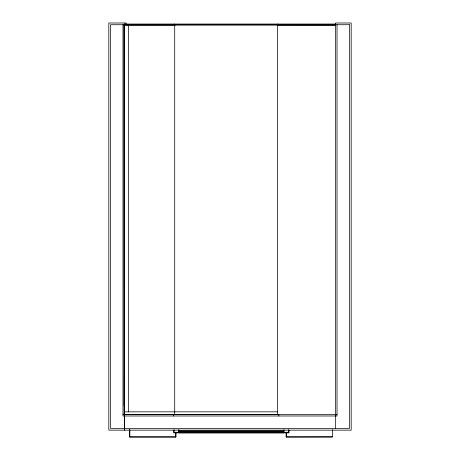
<?xml version="1.0" encoding="UTF-8"?>
<svg xmlns="http://www.w3.org/2000/svg" width="460" height="460" viewBox="0 0 460 460"><rect width="100%" height="100%" fill="white"/><g stroke="black" fill="none" stroke-linecap="round" stroke-linejoin="round"><path stroke-width="0.69" d="M124.142 405.777L124.378 25.07M175.743 432.693L175.697 436.931L175.697 432.538M335.645 24.035L124.108 24.035L124.142 414.609M124.142 25.018L175.266 25.03M277.242 25.058L335.415 25.07M335.645 25.07L124.142 25.07L124.373 405.777M124.378 411.844L277.449 411.844M124.378 414.379L277.449 414.379M124.378 414.494L278.835 414.494L278.835 415.989M335.645 414.494L335.415 415.989M122.992 414.609L124.378 414.609M337.025 414.609L277.449 414.609L277.449 24.035M179.147 431.279L283.481 431.279M179.147 432.532L283.481 432.532M129.708 436.931L175.904 436.931M286.189 436.931L332.384 436.845M337.025 24.725L337.025 415.989L122.992 415.989L122.992 24.725M335.645 414.609L335.645 23L351.187 23L351.187 430.152L108.813 430.152L108.813 23L126.086 23L126.08 24.15M335.645 415.299L335.645 428.427M332.384 429.669L332.384 437L286.189 437L286.189 432.538M289.047 430.054L289.075 432.871L173.546 432.871L173.587 430.054M288.506 429.732L288.506 432.296L284.015 432.296L284.015 429.732M286.281 432.538L286.281 436.931M283.481 430.054L283.481 432.831M179.147 430.054L179.147 432.831M178.612 429.732L178.612 432.296L174.121 432.296L174.121 429.732M175.904 432.538L175.904 437L129.708 437L129.708 429.669M174.714 24.035L174.714 414.609L173.334 414.609L173.334 415.989M129.795 429.669L129.795 436.931M128.587 25.018L128.587 411.844M124.378 24.035L124.355 430.152L124.355 415.299M349.462 24.725L110.538 24.725L110.538 428.427L349.462 428.427L349.462 24.725M283.745 431.014L178.882 431.014L178.882 432.797L283.745 432.797L283.745 431.014"/></g></svg>
